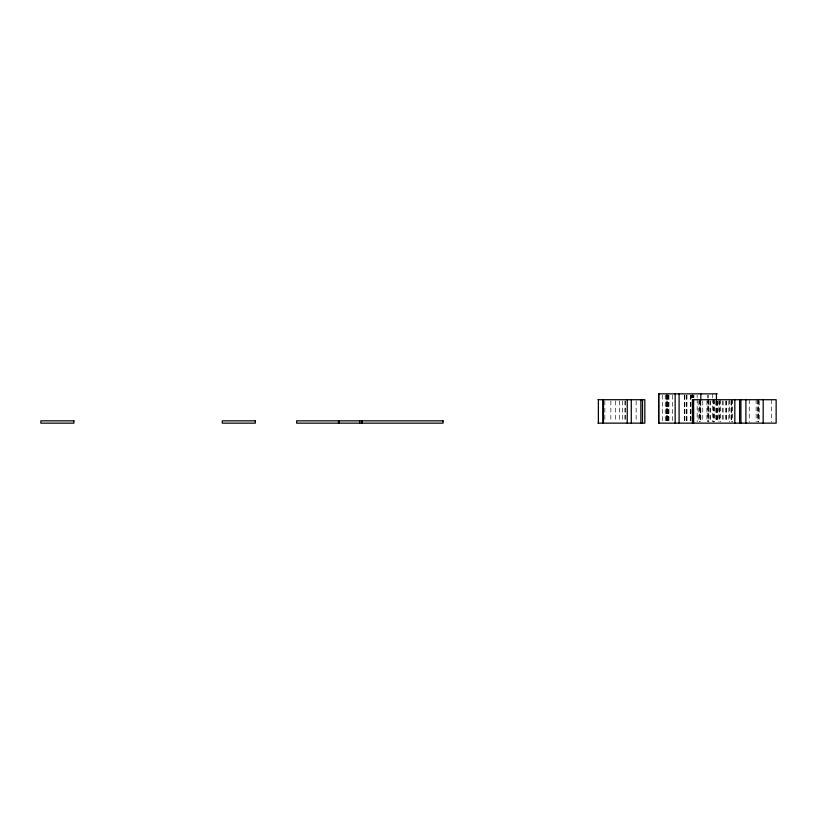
<?xml version="1.0" encoding="UTF-8"?>
<svg xmlns="http://www.w3.org/2000/svg" width="817" height="817" viewBox="0 0 817 817"><rect width="100%" height="100%" fill="white"/><g stroke="black" fill="none" stroke-linecap="round" stroke-linejoin="round"><path stroke-width="0.61" stroke-dasharray="4.08 3.06" d="M771.289 399.717L771.289 421.909M759.259 400.943L759.259 421.909M758.615 399.717L758.615 421.909M758.329 399.717L758.329 421.909M758.084 400.943L758.084 421.909M757.349 399.717L757.349 421.909M756.134 399.717L756.134 421.909M749.25 399.717L749.25 421.909M732.236 399.717L732.236 421.909M731.95 399.717L731.838 421.909M731.654 400.943L731.654 421.909M731.44 400.943L731.389 421.909M731.215 400.943L731.215 421.909M731.103 400.943L731.103 421.909M729.285 399.717L729.285 421.909M728.825 400.943L728.825 421.909M726.548 400.943L726.548 421.909M726.384 400.943L726.384 421.909M725.312 400.943L725.312 421.909M723.147 400.943L723.147 421.909M722.218 400.943L722.218 421.909M720.471 399.717L720.533 421.909M719.797 400.943L719.797 421.909M719.072 400.943L719.072 421.909M718.96 399.717L718.96 421.909M717.602 400.943L717.602 421.909M717.214 401.494L717.214 421.868M716.672 400.943L716.672 421.909M716.438 401.494L716.438 421.868M715.202 400.943L715.202 421.909M714.324 399.717L714.324 421.909M713.833 399.717L713.833 421.909M713.558 399.717L713.558 421.909M712.495 393.855L712.495 397.675M712.495 398.951L712.495 421.868M710.719 400.943L710.719 421.909M709.953 400.943L709.953 421.909M708.768 399.717L708.768 421.909M708.349 395.132L708.349 397.675M708.349 398.951L708.349 421.868M708.206 400.943L708.206 421.909M707.369 395.132L707.369 397.675M707.369 398.951L707.369 421.868M706.919 400.943L706.919 421.909M702.753 400.943L702.753 421.909M700.823 401.494L700.823 421.868M700.394 400.943L700.394 421.909M700.332 400.943L700.332 421.909M700.169 399.717L700.108 421.909M699.944 400.943L699.944 421.909M699.607 399.717L699.607 421.909M698.178 400.943L698.178 421.909M697.167 395.132L697.167 397.675M697.167 398.951L697.146 421.909M693.939 395.132L693.939 397.675M693.378 395.132L693.378 397.675M693.02 395.132L693.02 397.675M692.806 395.132L692.806 397.675M692.602 393.855L692.602 397.675M692.173 395.132L692.244 397.675M691.897 395.132L691.897 397.675M691.825 395.132L691.825 397.675M691.049 395.132L691.049 421.868M690.488 395.132L690.488 421.868M690.345 395.132L690.345 421.868M686.974 395.132L686.974 421.868M686.556 395.132L686.556 421.868M686.127 395.132L686.127 421.868M684.656 395.132L684.656 421.868M684.442 395.132L684.442 421.868M684.299 395.132L684.299 421.868M672.422 395.132L672.422 421.868M668.97 395.132L668.97 421.868M668.551 395.132L668.551 421.868M668.337 395.132L668.337 421.868M667.56 393.855L667.632 421.868M667.356 395.132L667.356 421.868M667.285 395.132L667.285 421.868M667.07 395.132L666.999 421.868M666.927 395.132L666.927 421.868M666.795 395.132L666.652 421.868M666.509 393.855L666.509 421.868M666.161 395.132L666.161 421.868M665.242 395.132L665.242 421.868M662.577 395.132L662.577 421.868M636.147 400.943L636.147 421.909M625.597 400.943L625.597 421.909M624.913 400.943L624.913 421.909M622.421 400.943L622.421 421.909M619.47 400.943L619.47 421.909M615.558 400.943L615.558 421.909M610.85 400.943L610.85 421.909M604.835 400.943L604.835 421.909"/><path stroke-width="1.23" d="M717.214 393.855L658.635 393.855L658.635 423.145L776.15 423.145L776.15 399.717L692.459 399.717L692.459 423.145M597.973 399.717L644.827 399.717L644.827 423.145L597.973 423.145M763.19 399.717L763.19 423.145M745.89 399.717L745.89 423.145M740.917 399.717L740.917 423.145M739.599 399.717L739.599 423.145M734.83 399.717L734.83 423.145M716.438 393.855L716.438 400.218M700.823 393.855L700.823 400.218M693.643 399.717L693.643 423.145M693.133 399.717L693.133 423.145M679.101 393.855L679.101 423.145M675.159 393.855L675.159 423.145M658.778 393.855L658.778 423.145M642.509 399.717L642.509 423.145M640.865 399.717L640.865 423.145M631.275 399.717L631.275 423.145M627.242 399.717L627.242 423.145M603.477 399.717L603.477 423.145M602.844 399.717L602.844 423.145M598.371 399.717L598.371 423.145M362.074 420.837L362.074 423.145M361.931 420.837L361.931 423.145M361.625 420.837L361.625 423.145M359.684 420.837L359.684 423.145M339.096 420.837L339.096 423.145M338.841 420.837L338.841 423.145M338.504 420.837L338.504 423.145M73.908 420.837L40.85 420.837L40.85 423.145L73.908 423.145L73.908 420.837M255.333 420.837L222.275 420.837L222.275 423.145L255.333 423.145L255.333 420.837M443.08 420.837L296.642 420.837L296.642 423.145L443.08 423.145L443.08 420.837"/></g></svg>
